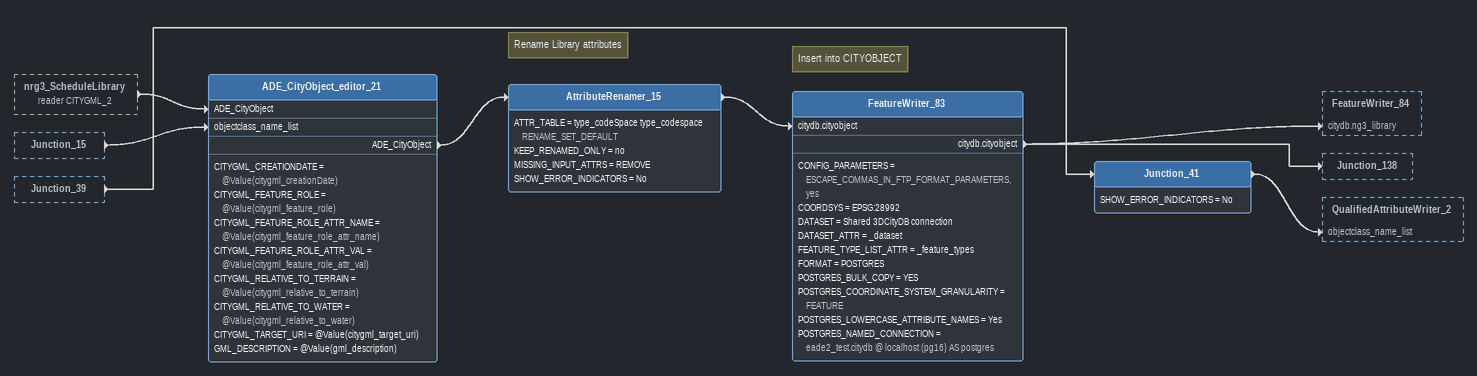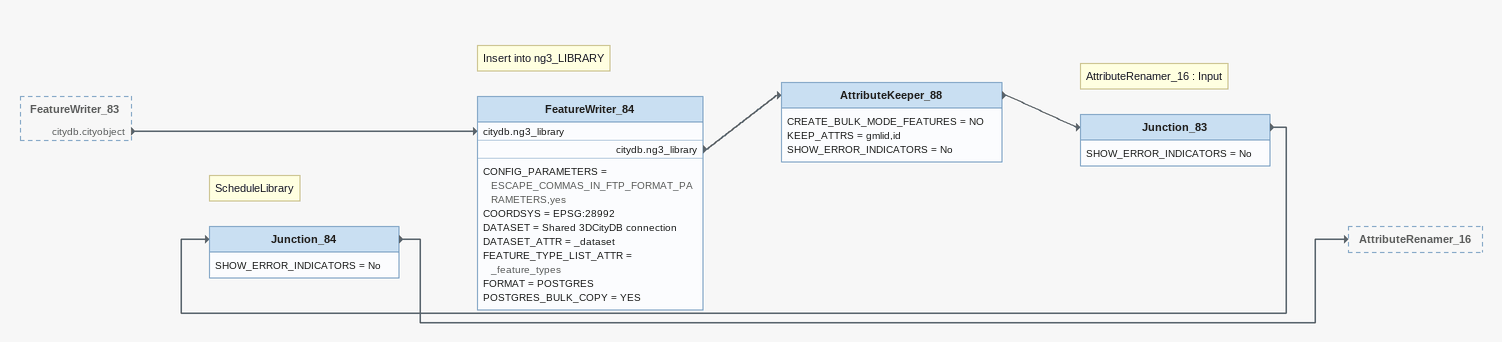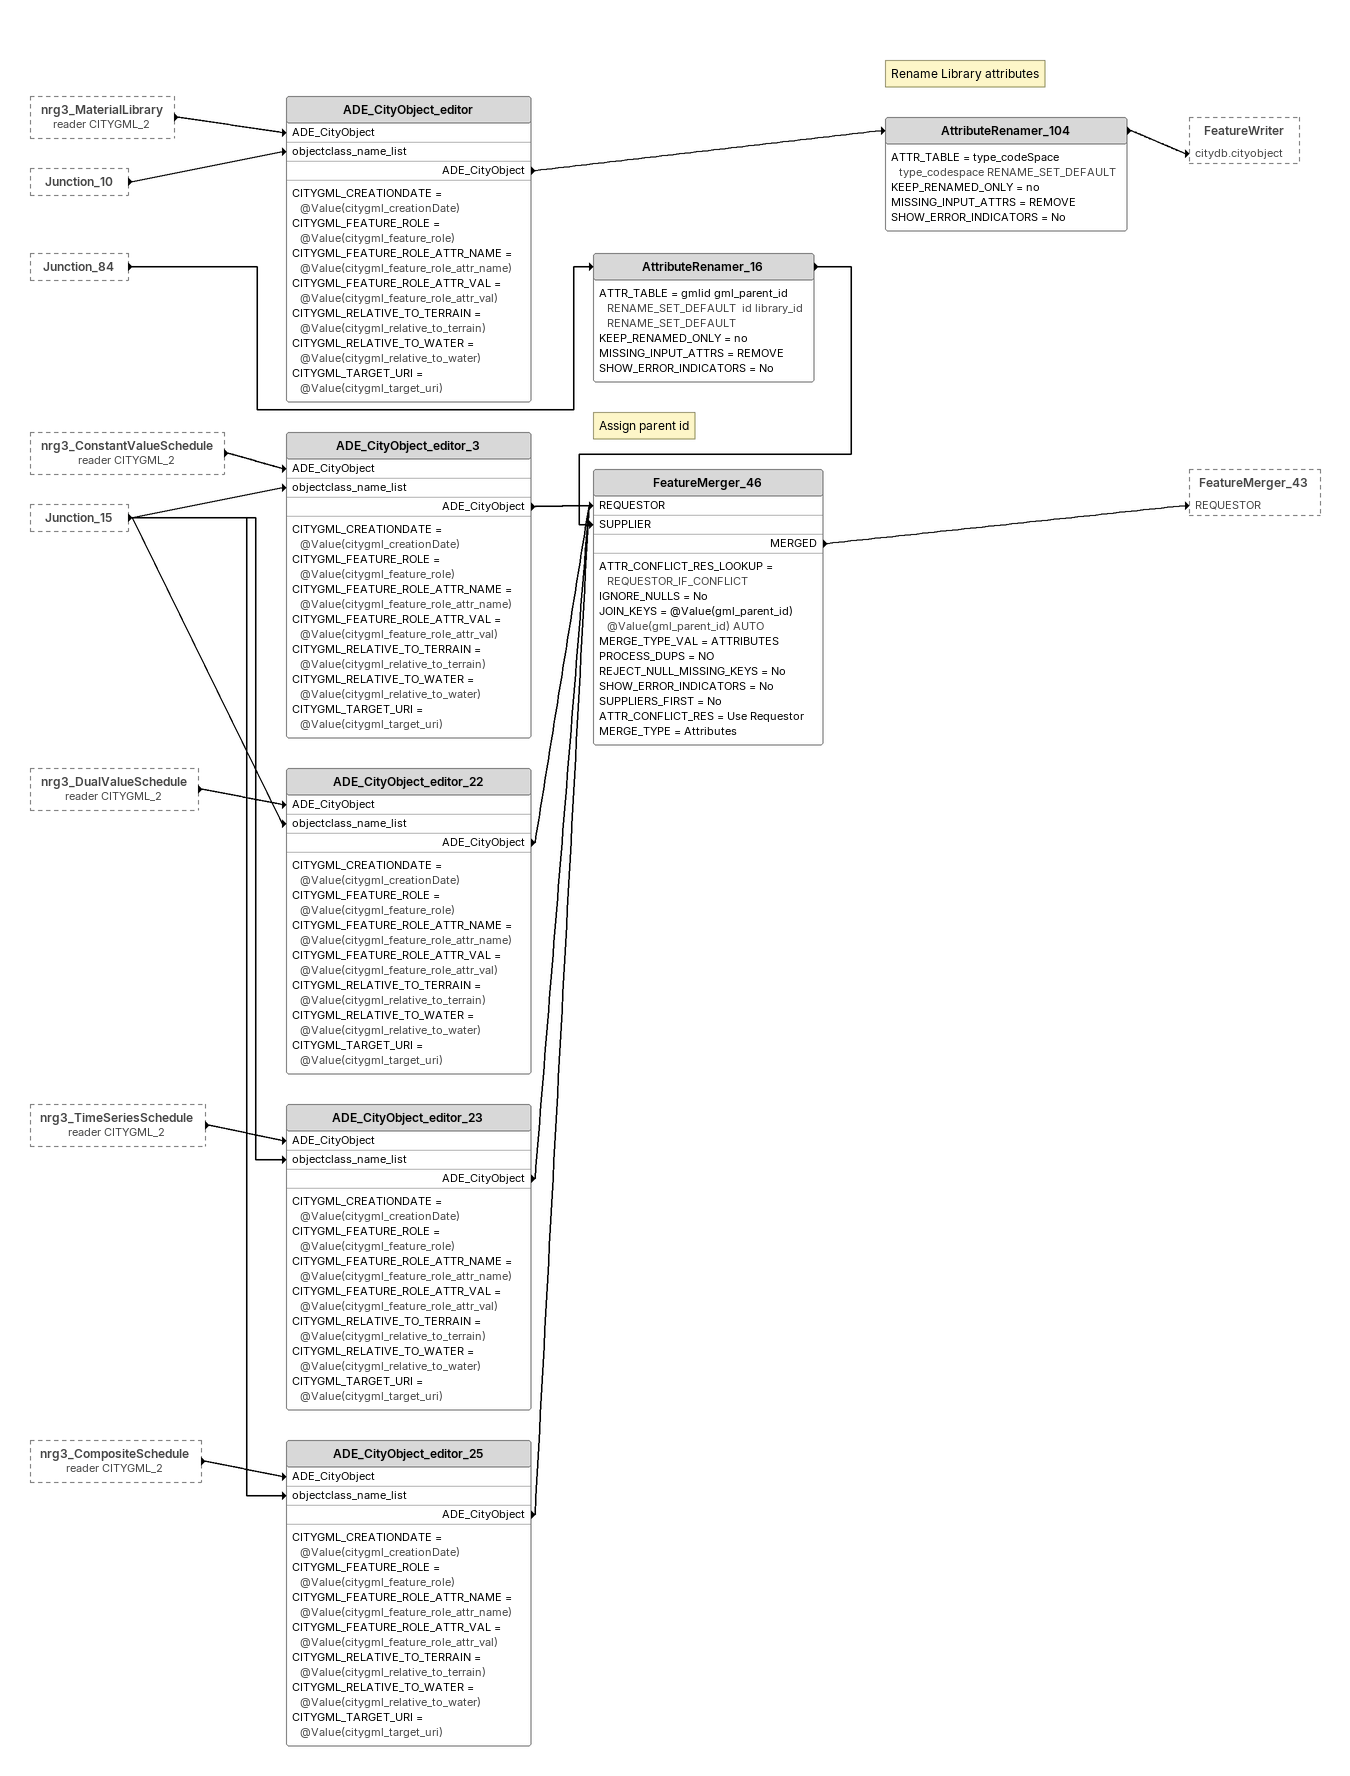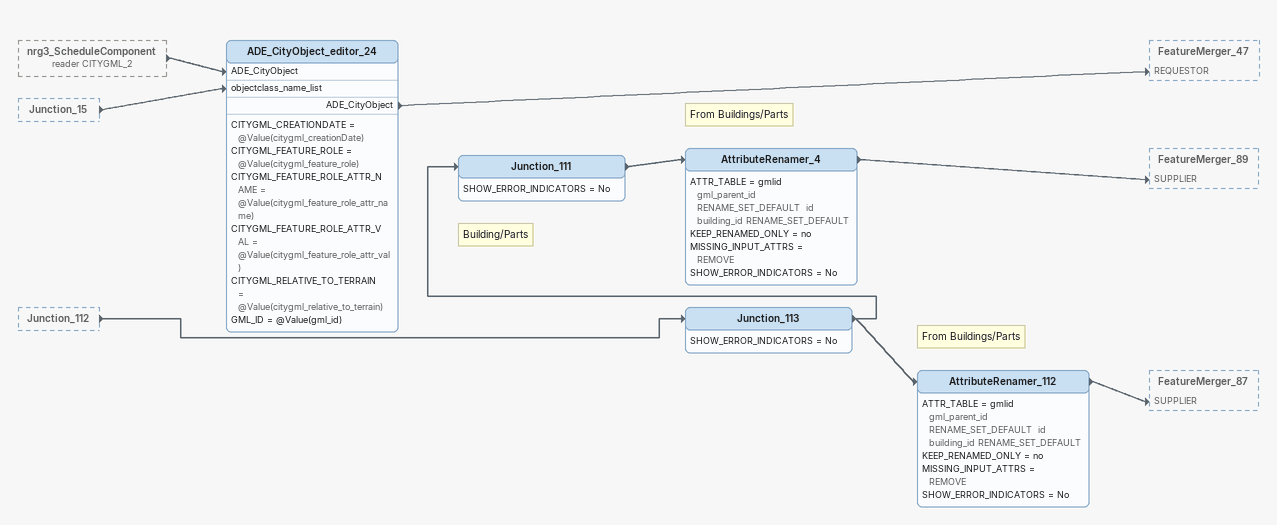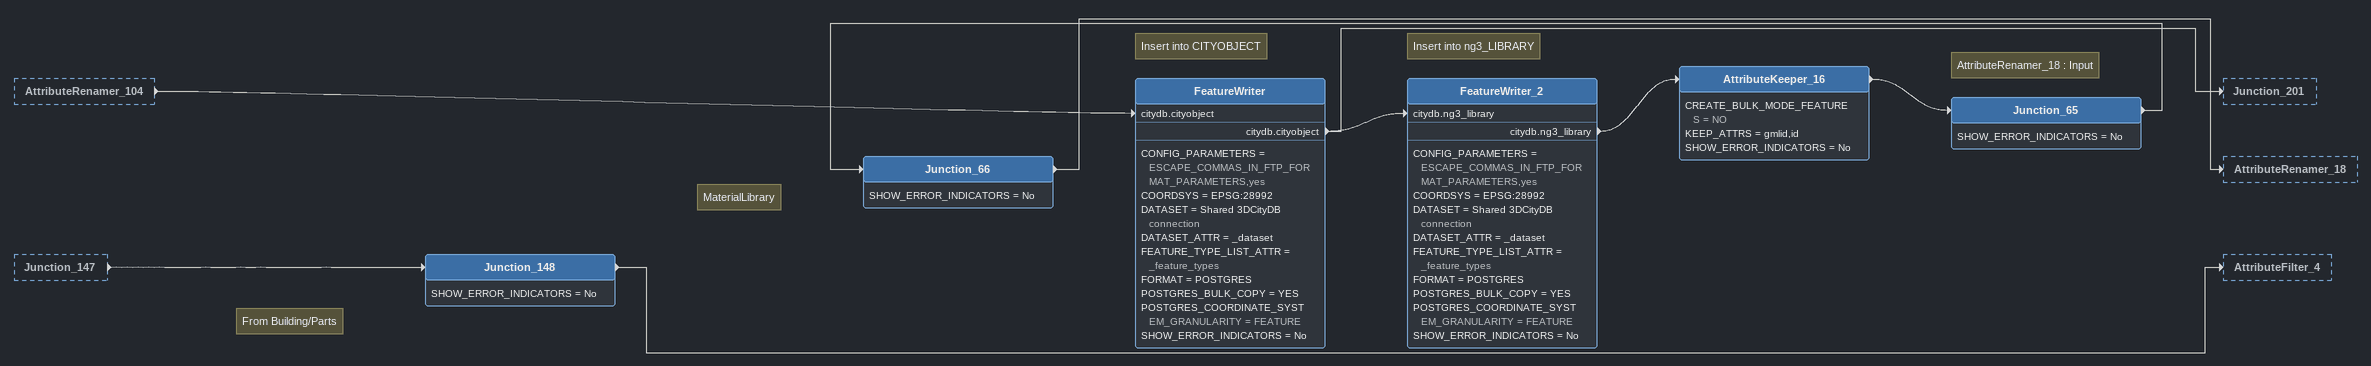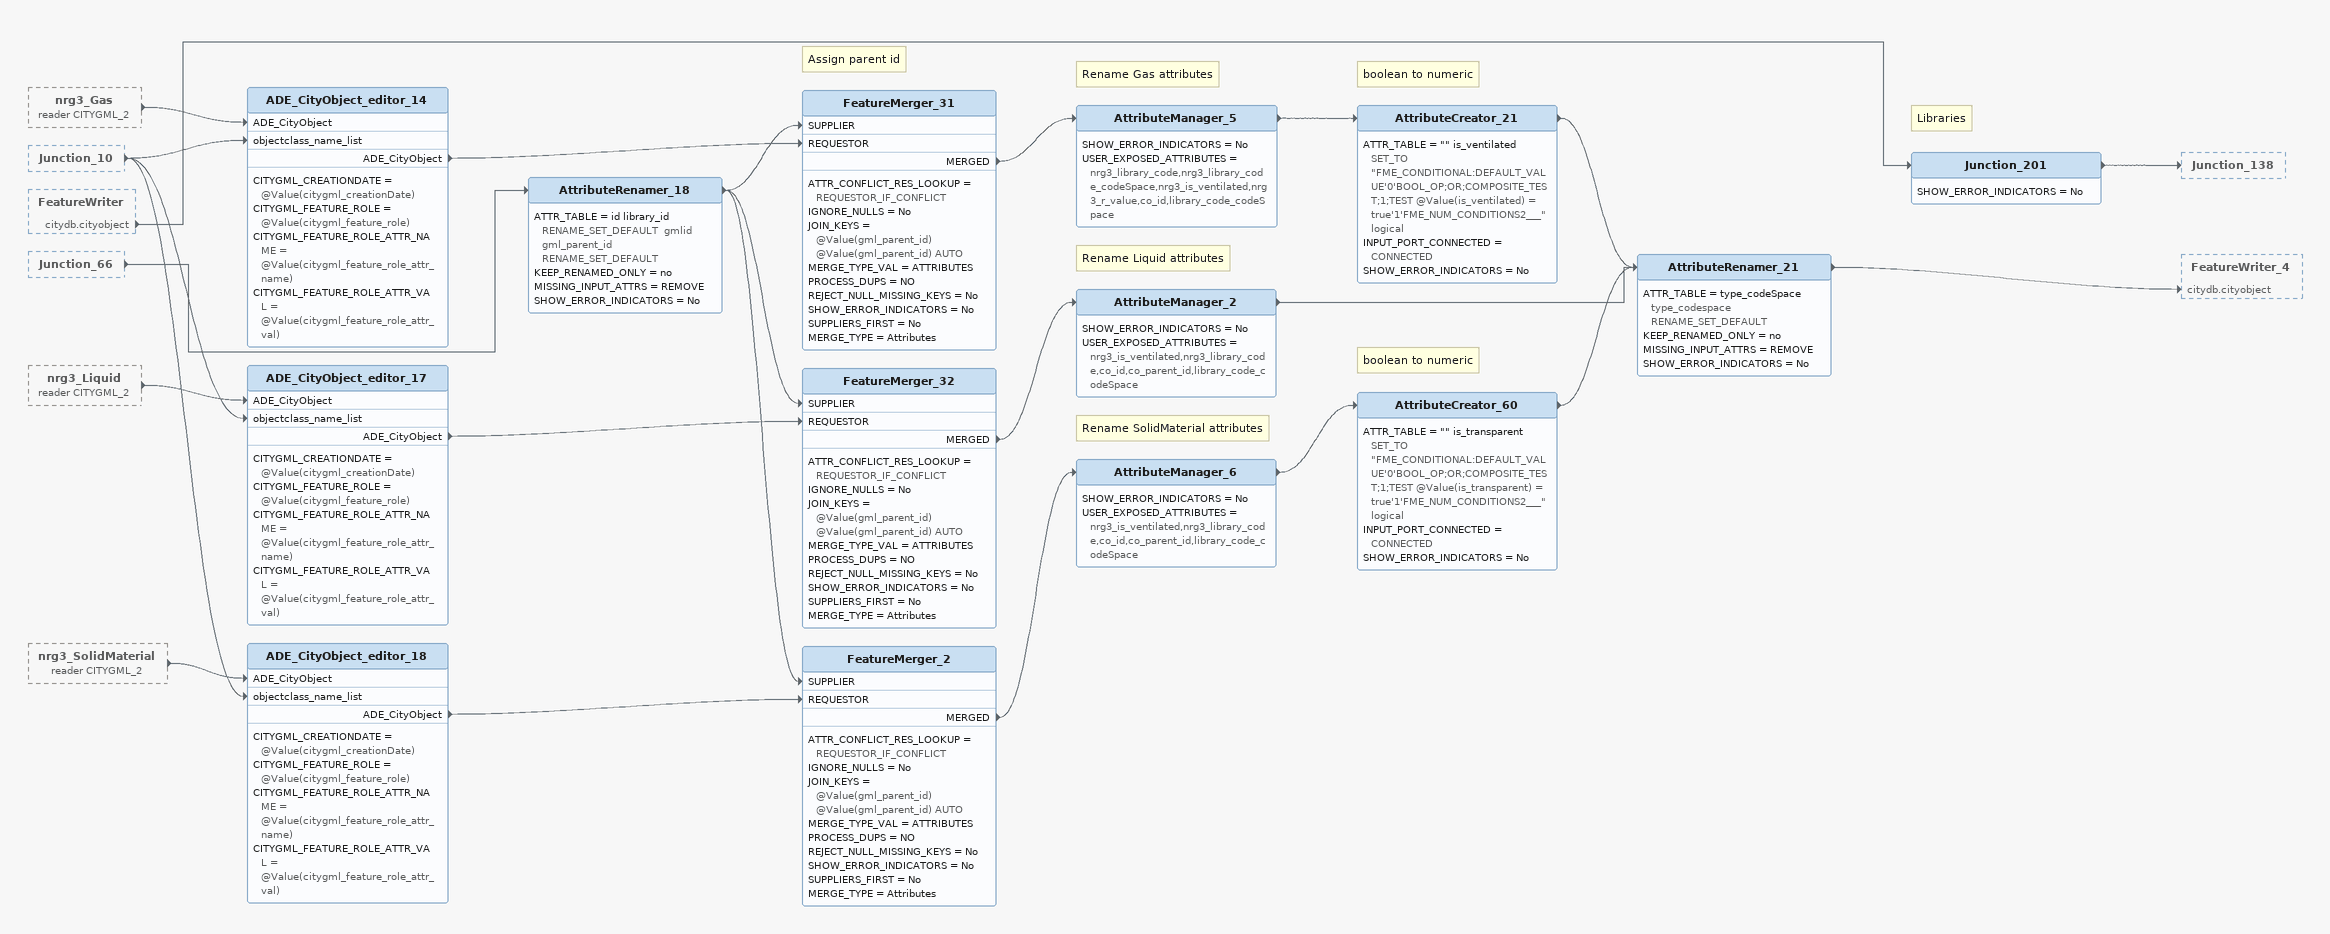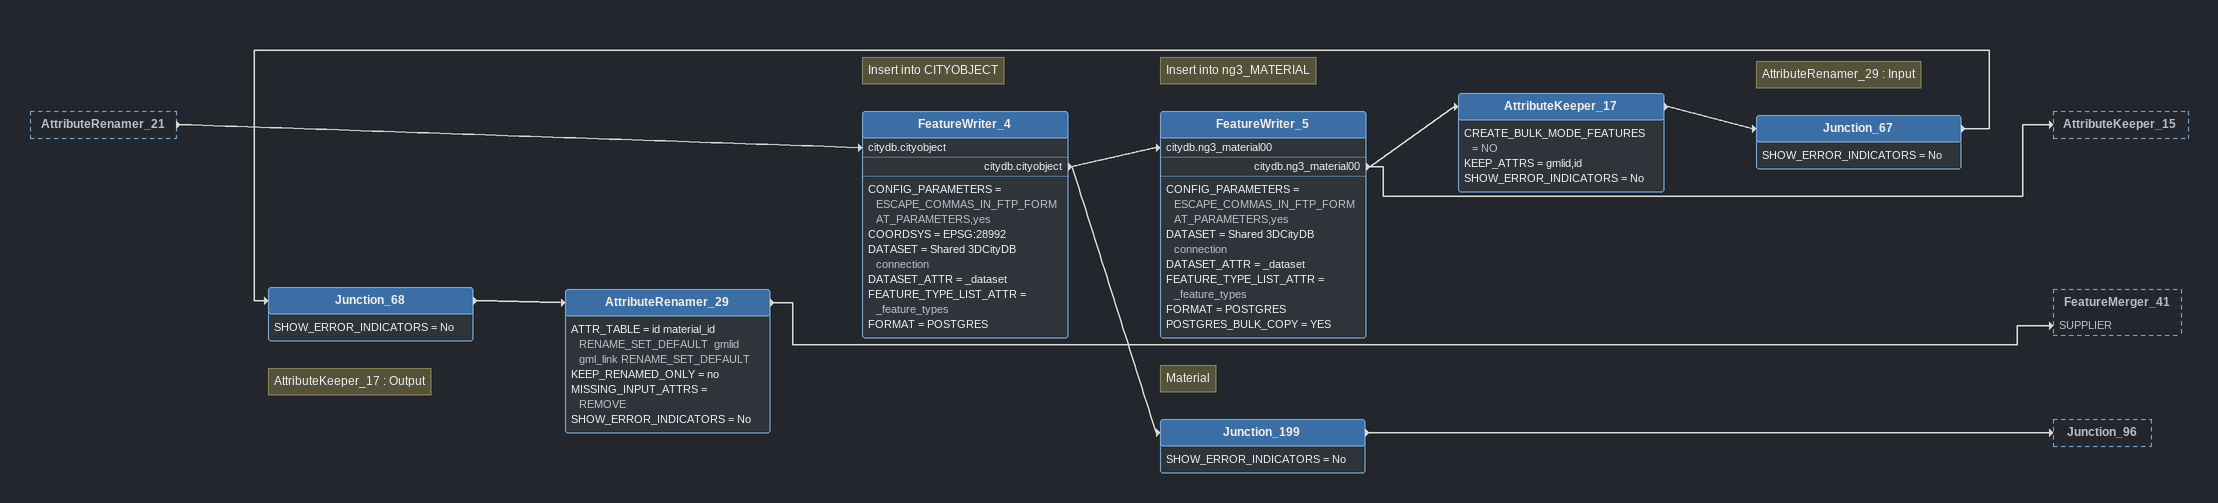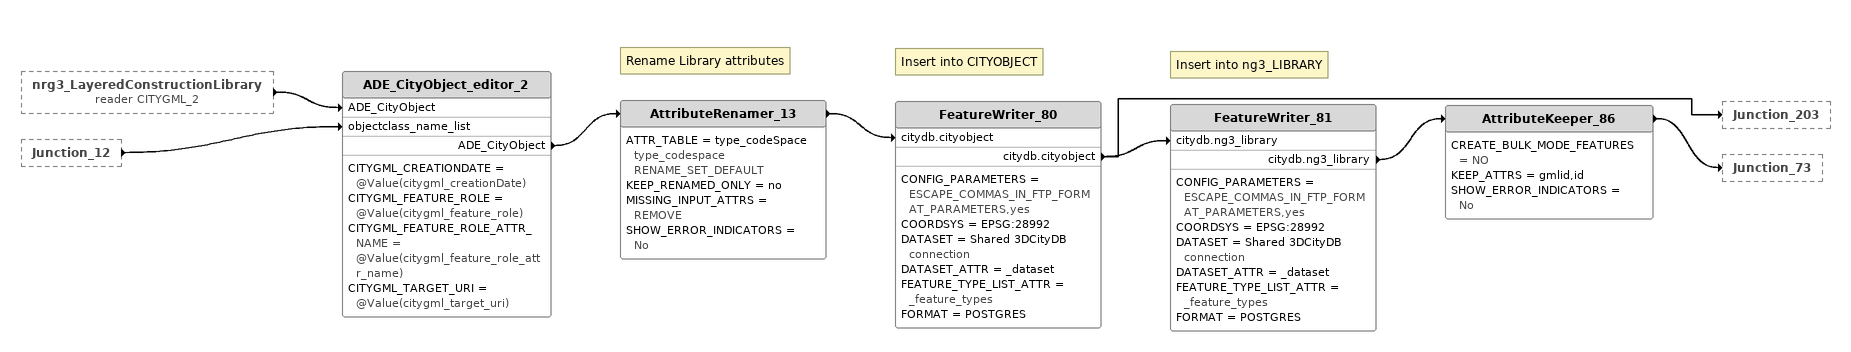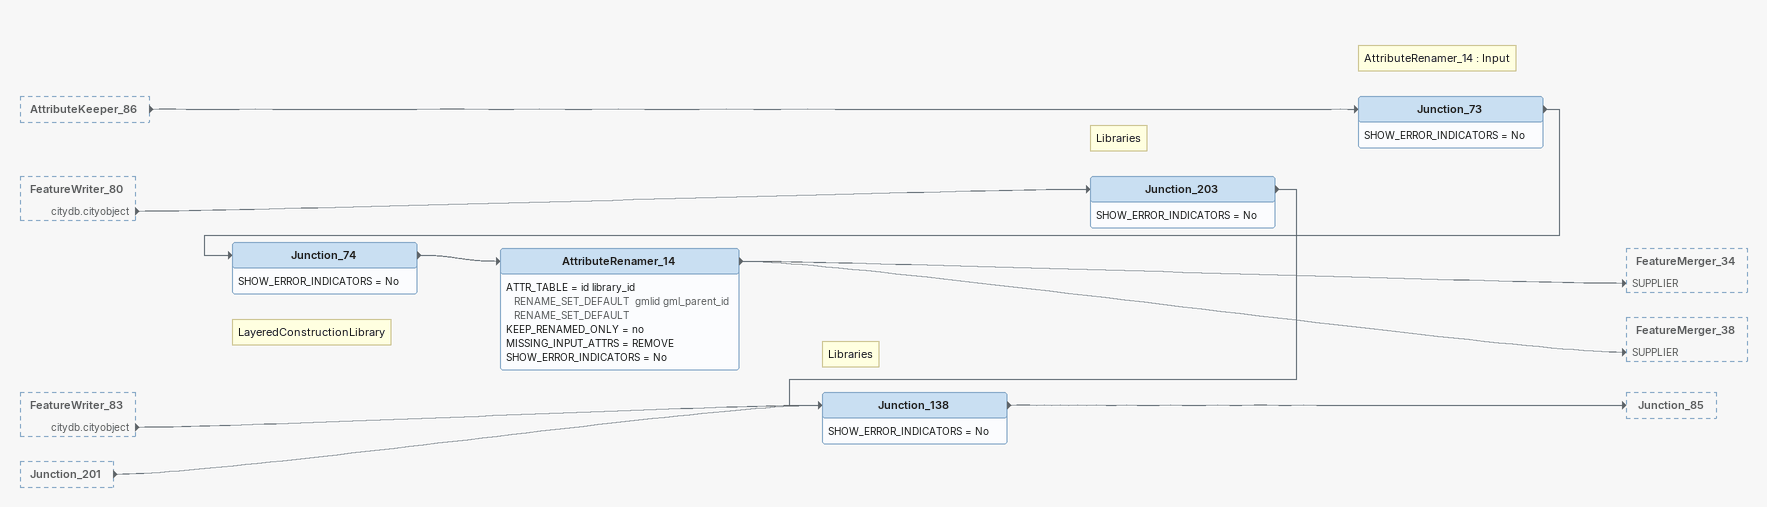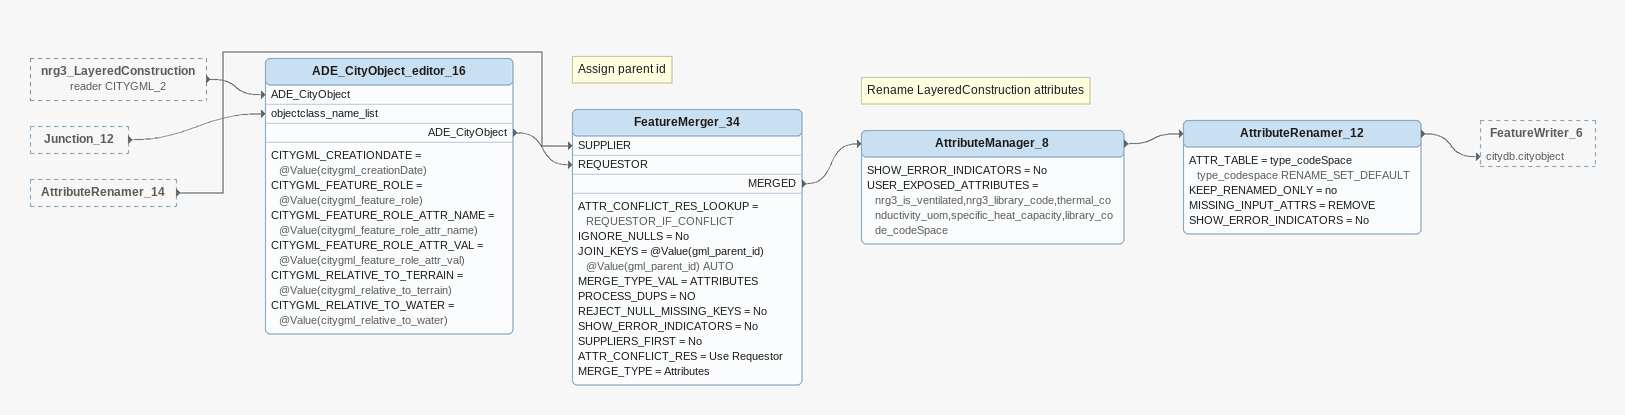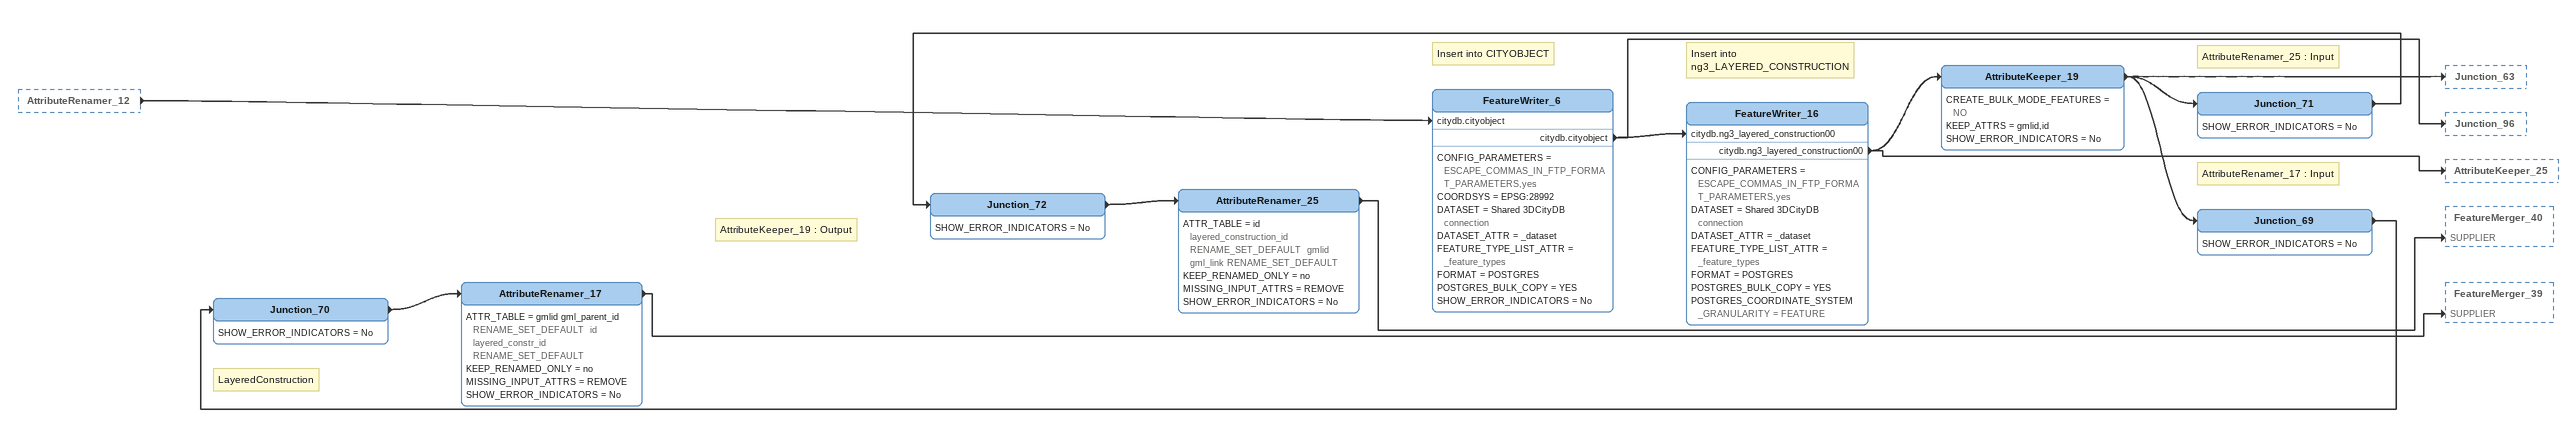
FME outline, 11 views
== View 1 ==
nrg3_ScheduleLibrary (reader CITYGML_2) [outside]
    -> ADE_CityObject_editor_21 [ADE_CityObject]
Junction_15 [outside]
    -> ADE_CityObject_editor_21 [objectclass_name_list]
Junction_39 [outside]
    -> Junction_41
Junction_41
    SHOW_ERROR_INDICATORS = No
    -> QualifiedAttributeWriter_2 [objectclass_name_list]
ADE_CityObject_editor_21
    CITYGML_CREATIONDATE = @Value(citygml_creationDate)
    CITYGML_FEATURE_ROLE = @Value(citygml_feature_role)
    CITYGML_FEATURE_ROLE_ATTR_NAME = @Value(citygml_feature_role_attr_name)
    CITYGML_FEATURE_ROLE_ATTR_VAL = @Value(citygml_feature_role_attr_val)
    CITYGML_RELATIVE_TO_TERRAIN = @Value(citygml_relative_to_terrain)
    CITYGML_RELATIVE_TO_WATER = @Value(citygml_relative_to_water)
    CITYGML_TARGET_URI = @Value(citygml_target_uri)
    GML_DESCRIPTION = @Value(gml_description)
    ADE_CityObject -> AttributeRenamer_15
Note: Rename Library attributes
AttributeRenamer_15
    ATTR_TABLE = type_codeSpace type_codespace RENAME_SET_DEFAULT
    KEEP_RENAMED_ONLY = no
    MISSING_INPUT_ATTRS = REMOVE
    SHOW_ERROR_INDICATORS = No
    -> FeatureWriter_83 [citydb.cityobject]
Note: Insert into CITYOBJECT
FeatureWriter_83
    CONFIG_PARAMETERS = ESCAPE_COMMAS_IN_FTP_FORMAT_PARAMETERS,yes
    COORDSYS = EPSG:28992
    DATASET = Shared 3DCityDB connection
    DATASET_ATTR = _dataset
    FEATURE_TYPE_LIST_ATTR = _feature_types
    FORMAT = POSTGRES
    POSTGRES_BULK_COPY = YES
    POSTGRES_COORDINATE_SYSTEM_GRANULARITY = FEATURE
    POSTGRES_LOWERCASE_ATTRIBUTE_NAMES = Yes
    POSTGRES_NAMED_CONNECTION = eade2_test.citydb @ localhost (pg16) AS postgres
    citydb.cityobject -> FeatureWriter_84 [citydb.ng3_library]
    citydb.cityobject -> Junction_138

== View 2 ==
FeatureWriter_83 [outside]
    citydb.cityobject -> FeatureWriter_84 [citydb.ng3_library]
Note: Insert into ng3_LIBRARY
FeatureWriter_84
    CONFIG_PARAMETERS = ESCAPE_COMMAS_IN_FTP_FORMAT_PARAMETERS,yes
    COORDSYS = EPSG:28992
    DATASET = Shared 3DCityDB connection
    DATASET_ATTR = _dataset
    FEATURE_TYPE_LIST_ATTR = _feature_types
    FORMAT = POSTGRES
    POSTGRES_BULK_COPY = YES
    citydb.ng3_library -> AttributeKeeper_88
AttributeKeeper_88
    CREATE_BULK_MODE_FEATURES = NO
    KEEP_ATTRS = gmlid,id
    SHOW_ERROR_INDICATORS = No
    -> Junction_83
Note: AttributeRenamer_16 : Input
Junction_83
    SHOW_ERROR_INDICATORS = No
    -> Junction_84
Note: ScheduleLibrary
Junction_84
    SHOW_ERROR_INDICATORS = No
    -> AttributeRenamer_16

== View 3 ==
nrg3_MaterialLibrary (reader CITYGML_2) [outside]
    -> ADE_CityObject_editor [ADE_CityObject]
Junction_10 [outside]
    -> ADE_CityObject_editor [objectclass_name_list]
Junction_84 [outside]
    -> AttributeRenamer_16
nrg3_ConstantValueSchedule (reader CITYGML_2) [outside]
    -> ADE_CityObject_editor_3 [ADE_CityObject]
Junction_15 [outside]
    -> ADE_CityObject_editor_3 [objectclass_name_list]
    -> ADE_CityObject_editor_22 [objectclass_name_list]
    -> ADE_CityObject_editor_23 [objectclass_name_list]
    -> ADE_CityObject_editor_25 [objectclass_name_list]
nrg3_DualValueSchedule (reader CITYGML_2) [outside]
    -> ADE_CityObject_editor_22 [ADE_CityObject]
nrg3_TimeSeriesSchedule (reader CITYGML_2) [outside]
    -> ADE_CityObject_editor_23 [ADE_CityObject]
nrg3_CompositeSchedule (reader CITYGML_2) [outside]
    -> ADE_CityObject_editor_25 [ADE_CityObject]
AttributeRenamer_16
    ATTR_TABLE = gmlid gml_parent_id RENAME_SET_DEFAULT  id library_id RENAME_SET_DEFAULT
    KEEP_RENAMED_ONLY = no
    MISSING_INPUT_ATTRS = REMOVE
    SHOW_ERROR_INDICATORS = No
    -> FeatureMerger_46 [SUPPLIER]
ADE_CityObject_editor_3
    CITYGML_CREATIONDATE = @Value(citygml_creationDate)
    CITYGML_FEATURE_ROLE = @Value(citygml_feature_role)
    CITYGML_FEATURE_ROLE_ATTR_NAME = @Value(citygml_feature_role_attr_name)
    CITYGML_FEATURE_ROLE_ATTR_VAL = @Value(citygml_feature_role_attr_val)
    CITYGML_RELATIVE_TO_TERRAIN = @Value(citygml_relative_to_terrain)
    CITYGML_RELATIVE_TO_WATER = @Value(citygml_relative_to_water)
    CITYGML_TARGET_URI = @Value(citygml_target_uri)
    ADE_CityObject -> FeatureMerger_46 [REQUESTOR]
ADE_CityObject_editor_22
    CITYGML_CREATIONDATE = @Value(citygml_creationDate)
    CITYGML_FEATURE_ROLE = @Value(citygml_feature_role)
    CITYGML_FEATURE_ROLE_ATTR_NAME = @Value(citygml_feature_role_attr_name)
    CITYGML_FEATURE_ROLE_ATTR_VAL = @Value(citygml_feature_role_attr_val)
    CITYGML_RELATIVE_TO_TERRAIN = @Value(citygml_relative_to_terrain)
    CITYGML_RELATIVE_TO_WATER = @Value(citygml_relative_to_water)
    CITYGML_TARGET_URI = @Value(citygml_target_uri)
    ADE_CityObject -> FeatureMerger_46 [REQUESTOR]
ADE_CityObject_editor_23
    CITYGML_CREATIONDATE = @Value(citygml_creationDate)
    CITYGML_FEATURE_ROLE = @Value(citygml_feature_role)
    CITYGML_FEATURE_ROLE_ATTR_NAME = @Value(citygml_feature_role_attr_name)
    CITYGML_FEATURE_ROLE_ATTR_VAL = @Value(citygml_feature_role_attr_val)
    CITYGML_RELATIVE_TO_TERRAIN = @Value(citygml_relative_to_terrain)
    CITYGML_RELATIVE_TO_WATER = @Value(citygml_relative_to_water)
    CITYGML_TARGET_URI = @Value(citygml_target_uri)
    ADE_CityObject -> FeatureMerger_46 [REQUESTOR]
ADE_CityObject_editor_25
    CITYGML_CREATIONDATE = @Value(citygml_creationDate)
    CITYGML_FEATURE_ROLE = @Value(citygml_feature_role)
    CITYGML_FEATURE_ROLE_ATTR_NAME = @Value(citygml_feature_role_attr_name)
    CITYGML_FEATURE_ROLE_ATTR_VAL = @Value(citygml_feature_role_attr_val)
    CITYGML_RELATIVE_TO_TERRAIN = @Value(citygml_relative_to_terrain)
    CITYGML_RELATIVE_TO_WATER = @Value(citygml_relative_to_water)
    CITYGML_TARGET_URI = @Value(citygml_target_uri)
    ADE_CityObject -> FeatureMerger_46 [REQUESTOR]
Note: Assign parent id
FeatureMerger_46
    ATTR_CONFLICT_RES_LOOKUP = REQUESTOR_IF_CONFLICT
    IGNORE_NULLS = No
    JOIN_KEYS = @Value(gml_parent_id) @Value(gml_parent_id) AUTO
    MERGE_TYPE_VAL = ATTRIBUTES
    PROCESS_DUPS = NO
    REJECT_NULL_MISSING_KEYS = No
    SHOW_ERROR_INDICATORS = No
    SUPPLIERS_FIRST = No
    ATTR_CONFLICT_RES = Use Requestor
    MERGE_TYPE = Attributes
    MERGED -> FeatureMerger_43 [REQUESTOR]
ADE_CityObject_editor
    CITYGML_CREATIONDATE = @Value(citygml_creationDate)
    CITYGML_FEATURE_ROLE = @Value(citygml_feature_role)
    CITYGML_FEATURE_ROLE_ATTR_NAME = @Value(citygml_feature_role_attr_name)
    CITYGML_FEATURE_ROLE_ATTR_VAL = @Value(citygml_feature_role_attr_val)
    CITYGML_RELATIVE_TO_TERRAIN = @Value(citygml_relative_to_terrain)
    CITYGML_RELATIVE_TO_WATER = @Value(citygml_relative_to_water)
    CITYGML_TARGET_URI = @Value(citygml_target_uri)
    ADE_CityObject -> AttributeRenamer_104
Note: Rename Library attributes
AttributeRenamer_104
    ATTR_TABLE = type_codeSpace type_codespace RENAME_SET_DEFAULT
    KEEP_RENAMED_ONLY = no
    MISSING_INPUT_ATTRS = REMOVE
    SHOW_ERROR_INDICATORS = No
    -> FeatureWriter [citydb.cityobject]

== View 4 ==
nrg3_ScheduleComponent (reader CITYGML_2) [outside]
    -> ADE_CityObject_editor_24 [ADE_CityObject]
Junction_15 [outside]
    -> ADE_CityObject_editor_24 [objectclass_name_list]
Junction_112 [outside]
    -> Junction_113
ADE_CityObject_editor_24
    CITYGML_CREATIONDATE = @Value(citygml_creationDate)
    CITYGML_FEATURE_ROLE = @Value(citygml_feature_role)
    CITYGML_FEATURE_ROLE_ATTR_NAME = @Value(citygml_feature_role_attr_name)
    CITYGML_FEATURE_ROLE_ATTR_VAL = @Value(citygml_feature_role_attr_val)
    CITYGML_RELATIVE_TO_TERRAIN = @Value(citygml_relative_to_terrain)
    GML_ID = @Value(gml_id)
    ADE_CityObject -> FeatureMerger_47 [REQUESTOR]
Note: Building/Parts
Junction_113
    SHOW_ERROR_INDICATORS = No
    -> AttributeRenamer_112
    -> Junction_111
Junction_111
    SHOW_ERROR_INDICATORS = No
    -> AttributeRenamer_4
Note: From Buildings/Parts
AttributeRenamer_4
    ATTR_TABLE = gmlid gml_parent_id RENAME_SET_DEFAULT  id building_id RENAME_SET_DEFAULT
    KEEP_RENAMED_ONLY = no
    MISSING_INPUT_ATTRS = REMOVE
    SHOW_ERROR_INDICATORS = No
    -> FeatureMerger_89 [SUPPLIER]
Note: From Buildings/Parts
AttributeRenamer_112
    ATTR_TABLE = gmlid gml_parent_id RENAME_SET_DEFAULT  id building_id RENAME_SET_DEFAULT
    KEEP_RENAMED_ONLY = no
    MISSING_INPUT_ATTRS = REMOVE
    SHOW_ERROR_INDICATORS = No
    -> FeatureMerger_87 [SUPPLIER]

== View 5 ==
AttributeRenamer_104 [outside]
    -> FeatureWriter [citydb.cityobject]
Junction_147 [outside]
    -> Junction_148
Note: From Building/Parts
Junction_148
    SHOW_ERROR_INDICATORS = No
    -> AttributeFilter_4
Note: Insert into CITYOBJECT
FeatureWriter
    CONFIG_PARAMETERS = ESCAPE_COMMAS_IN_FTP_FORMAT_PARAMETERS,yes
    COORDSYS = EPSG:28992
    DATASET = Shared 3DCityDB connection
    DATASET_ATTR = _dataset
    FEATURE_TYPE_LIST_ATTR = _feature_types
    FORMAT = POSTGRES
    POSTGRES_BULK_COPY = YES
    POSTGRES_COORDINATE_SYSTEM_GRANULARITY = FEATURE
    SHOW_ERROR_INDICATORS = No
    citydb.cityobject -> Junction_201
    citydb.cityobject -> FeatureWriter_2 [citydb.ng3_library]
Note: Insert into ng3_LIBRARY
FeatureWriter_2
    CONFIG_PARAMETERS = ESCAPE_COMMAS_IN_FTP_FORMAT_PARAMETERS,yes
    COORDSYS = EPSG:28992
    DATASET = Shared 3DCityDB connection
    DATASET_ATTR = _dataset
    FEATURE_TYPE_LIST_ATTR = _feature_types
    FORMAT = POSTGRES
    POSTGRES_BULK_COPY = YES
    POSTGRES_COORDINATE_SYSTEM_GRANULARITY = FEATURE
    SHOW_ERROR_INDICATORS = No
    citydb.ng3_library -> AttributeKeeper_16
AttributeKeeper_16
    CREATE_BULK_MODE_FEATURES = NO
    KEEP_ATTRS = gmlid,id
    SHOW_ERROR_INDICATORS = No
    -> Junction_65
Note: AttributeRenamer_18 : Input
Junction_65
    SHOW_ERROR_INDICATORS = No
    -> Junction_66
Note: MaterialLibrary
Junction_66
    SHOW_ERROR_INDICATORS = No
    -> AttributeRenamer_18

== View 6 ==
nrg3_Gas (reader CITYGML_2) [outside]
    -> ADE_CityObject_editor_14 [ADE_CityObject]
Junction_10 [outside]
    -> ADE_CityObject_editor_18 [objectclass_name_list]
    -> ADE_CityObject_editor_14 [objectclass_name_list]
    -> ADE_CityObject_editor_17 [objectclass_name_list]
FeatureWriter [outside]
    citydb.cityobject -> Junction_201
Junction_66 [outside]
    -> AttributeRenamer_18
nrg3_Liquid (reader CITYGML_2) [outside]
    -> ADE_CityObject_editor_17 [ADE_CityObject]
nrg3_SolidMaterial (reader CITYGML_2) [outside]
    -> ADE_CityObject_editor_18 [ADE_CityObject]
AttributeRenamer_18
    ATTR_TABLE = id library_id RENAME_SET_DEFAULT  gmlid gml_parent_id RENAME_SET_DEFAULT
    KEEP_RENAMED_ONLY = no
    MISSING_INPUT_ATTRS = REMOVE
    SHOW_ERROR_INDICATORS = No
    -> FeatureMerger_31 [SUPPLIER]
    -> FeatureMerger_32 [SUPPLIER]
    -> FeatureMerger_2 [SUPPLIER]
Note: Libraries
Junction_201
    SHOW_ERROR_INDICATORS = No
    -> Junction_138
ADE_CityObject_editor_14
    CITYGML_CREATIONDATE = @Value(citygml_creationDate)
    CITYGML_FEATURE_ROLE = @Value(citygml_feature_role)
    CITYGML_FEATURE_ROLE_ATTR_NAME = @Value(citygml_feature_role_attr_name)
    CITYGML_FEATURE_ROLE_ATTR_VAL = @Value(citygml_feature_role_attr_val)
    ADE_CityObject -> FeatureMerger_31 [REQUESTOR]
Note: Assign parent id
FeatureMerger_31
    ATTR_CONFLICT_RES_LOOKUP = REQUESTOR_IF_CONFLICT
    IGNORE_NULLS = No
    JOIN_KEYS = @Value(gml_parent_id) @Value(gml_parent_id) AUTO
    MERGE_TYPE_VAL = ATTRIBUTES
    PROCESS_DUPS = NO
    REJECT_NULL_MISSING_KEYS = No
    SHOW_ERROR_INDICATORS = No
    SUPPLIERS_FIRST = No
    MERGE_TYPE = Attributes
    MERGED -> AttributeManager_5
Note: Rename Gas attributes
AttributeManager_5
    SHOW_ERROR_INDICATORS = No
    USER_EXPOSED_ATTRIBUTES = nrg3_library_code,nrg3_library_code_codeSpace,nrg3_is_ventilated,nrg3_r_value,co_id,library_code_codeSpace
    -> AttributeCreator_21
Note: boolean to numeric
AttributeCreator_21
    ATTR_TABLE = "" is_ventilated SET_TO "FME_CONDITIONAL:DEFAULT_VALUE'0'BOOL_OP;OR;COMPOSITE_TEST;1;TEST @Value(is_ventilated) = true'1'FME_NUM_CONDITIONS2___" logical
    INPUT_PORT_CONNECTED = CONNECTED
    SHOW_ERROR_INDICATORS = No
    -> AttributeRenamer_21
ADE_CityObject_editor_17
    CITYGML_CREATIONDATE = @Value(citygml_creationDate)
    CITYGML_FEATURE_ROLE = @Value(citygml_feature_role)
    CITYGML_FEATURE_ROLE_ATTR_NAME = @Value(citygml_feature_role_attr_name)
    CITYGML_FEATURE_ROLE_ATTR_VAL = @Value(citygml_feature_role_attr_val)
    ADE_CityObject -> FeatureMerger_32 [REQUESTOR]
FeatureMerger_32
    ATTR_CONFLICT_RES_LOOKUP = REQUESTOR_IF_CONFLICT
    IGNORE_NULLS = No
    JOIN_KEYS = @Value(gml_parent_id) @Value(gml_parent_id) AUTO
    MERGE_TYPE_VAL = ATTRIBUTES
    PROCESS_DUPS = NO
    REJECT_NULL_MISSING_KEYS = No
    SHOW_ERROR_INDICATORS = No
    SUPPLIERS_FIRST = No
    MERGE_TYPE = Attributes
    MERGED -> AttributeManager_2
Note: Rename Liquid attributes
AttributeManager_2
    SHOW_ERROR_INDICATORS = No
    USER_EXPOSED_ATTRIBUTES = nrg3_is_ventilated,nrg3_library_code,co_id,co_parent_id,library_code_codeSpace
    -> AttributeRenamer_21
ADE_CityObject_editor_18
    CITYGML_CREATIONDATE = @Value(citygml_creationDate)
    CITYGML_FEATURE_ROLE = @Value(citygml_feature_role)
    CITYGML_FEATURE_ROLE_ATTR_NAME = @Value(citygml_feature_role_attr_name)
    CITYGML_FEATURE_ROLE_ATTR_VAL = @Value(citygml_feature_role_attr_val)
    ADE_CityObject -> FeatureMerger_2 [REQUESTOR]
FeatureMerger_2
    ATTR_CONFLICT_RES_LOOKUP = REQUESTOR_IF_CONFLICT
    IGNORE_NULLS = No
    JOIN_KEYS = @Value(gml_parent_id) @Value(gml_parent_id) AUTO
    MERGE_TYPE_VAL = ATTRIBUTES
    PROCESS_DUPS = NO
    REJECT_NULL_MISSING_KEYS = No
    SHOW_ERROR_INDICATORS = No
    SUPPLIERS_FIRST = No
    MERGE_TYPE = Attributes
    MERGED -> AttributeManager_6
Note: Rename SolidMaterial attributes
AttributeManager_6
    SHOW_ERROR_INDICATORS = No
    USER_EXPOSED_ATTRIBUTES = nrg3_is_ventilated,nrg3_library_code,co_id,co_parent_id,library_code_codeSpace
    -> AttributeCreator_60
Note: boolean to numeric
AttributeCreator_60
    ATTR_TABLE = "" is_transparent SET_TO "FME_CONDITIONAL:DEFAULT_VALUE'0'BOOL_OP;OR;COMPOSITE_TEST;1;TEST @Value(is_transparent) = true'1'FME_NUM_CONDITIONS2___" logical
    INPUT_PORT_CONNECTED = CONNECTED
    SHOW_ERROR_INDICATORS = No
    -> AttributeRenamer_21
AttributeRenamer_21
    ATTR_TABLE = type_codeSpace type_codespace RENAME_SET_DEFAULT
    KEEP_RENAMED_ONLY = no
    MISSING_INPUT_ATTRS = REMOVE
    SHOW_ERROR_INDICATORS = No
    -> FeatureWriter_4 [citydb.cityobject]

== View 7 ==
AttributeRenamer_21 [outside]
    -> FeatureWriter_4 [citydb.cityobject]
Note: Insert into CITYOBJECT
FeatureWriter_4
    CONFIG_PARAMETERS = ESCAPE_COMMAS_IN_FTP_FORMAT_PARAMETERS,yes
    COORDSYS = EPSG:28992
    DATASET = Shared 3DCityDB connection
    DATASET_ATTR = _dataset
    FEATURE_TYPE_LIST_ATTR = _feature_types
    FORMAT = POSTGRES
    citydb.cityobject -> FeatureWriter_5 [citydb.ng3_material00]
    citydb.cityobject -> Junction_199
Note: Insert into ng3_MATERIAL
FeatureWriter_5
    CONFIG_PARAMETERS = ESCAPE_COMMAS_IN_FTP_FORMAT_PARAMETERS,yes
    DATASET = Shared 3DCityDB connection
    DATASET_ATTR = _dataset
    FEATURE_TYPE_LIST_ATTR = _feature_types
    FORMAT = POSTGRES
    POSTGRES_BULK_COPY = YES
    citydb.ng3_material00 -> AttributeKeeper_17
    citydb.ng3_material00 -> AttributeKeeper_15
AttributeKeeper_17
    CREATE_BULK_MODE_FEATURES = NO
    KEEP_ATTRS = gmlid,id
    SHOW_ERROR_INDICATORS = No
    -> Junction_67
Note: AttributeRenamer_29 : Input
Junction_67
    SHOW_ERROR_INDICATORS = No
    -> Junction_68
Note: AttributeKeeper_17 : Output
Junction_68
    SHOW_ERROR_INDICATORS = No
    -> AttributeRenamer_29
AttributeRenamer_29
    ATTR_TABLE = id material_id RENAME_SET_DEFAULT  gmlid gml_link RENAME_SET_DEFAULT
    KEEP_RENAMED_ONLY = no
    MISSING_INPUT_ATTRS = REMOVE
    SHOW_ERROR_INDICATORS = No
    -> FeatureMerger_41 [SUPPLIER]
Note: Material
Junction_199
    SHOW_ERROR_INDICATORS = No
    -> Junction_96

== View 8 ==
nrg3_LayeredConstructionLibrary (reader CITYGML_2) [outside]
    -> ADE_CityObject_editor_2 [ADE_CityObject]
Junction_12 [outside]
    -> ADE_CityObject_editor_2 [objectclass_name_list]
ADE_CityObject_editor_2
    CITYGML_CREATIONDATE = @Value(citygml_creationDate)
    CITYGML_FEATURE_ROLE = @Value(citygml_feature_role)
    CITYGML_FEATURE_ROLE_ATTR_NAME = @Value(citygml_feature_role_attr_name)
    CITYGML_TARGET_URI = @Value(citygml_target_uri)
    ADE_CityObject -> AttributeRenamer_13
Note: Rename Library attributes
AttributeRenamer_13
    ATTR_TABLE = type_codeSpace type_codespace RENAME_SET_DEFAULT
    KEEP_RENAMED_ONLY = no
    MISSING_INPUT_ATTRS = REMOVE
    SHOW_ERROR_INDICATORS = No
    -> FeatureWriter_80 [citydb.cityobject]
Note: Insert into CITYOBJECT
FeatureWriter_80
    CONFIG_PARAMETERS = ESCAPE_COMMAS_IN_FTP_FORMAT_PARAMETERS,yes
    COORDSYS = EPSG:28992
    DATASET = Shared 3DCityDB connection
    DATASET_ATTR = _dataset
    FEATURE_TYPE_LIST_ATTR = _feature_types
    FORMAT = POSTGRES
    citydb.cityobject -> FeatureWriter_81 [citydb.ng3_library]
    citydb.cityobject -> Junction_203
Note: Insert into ng3_LIBRARY
FeatureWriter_81
    CONFIG_PARAMETERS = ESCAPE_COMMAS_IN_FTP_FORMAT_PARAMETERS,yes
    COORDSYS = EPSG:28992
    DATASET = Shared 3DCityDB connection
    DATASET_ATTR = _dataset
    FEATURE_TYPE_LIST_ATTR = _feature_types
    FORMAT = POSTGRES
    citydb.ng3_library -> AttributeKeeper_86
AttributeKeeper_86
    CREATE_BULK_MODE_FEATURES = NO
    KEEP_ATTRS = gmlid,id
    SHOW_ERROR_INDICATORS = No
    -> Junction_73

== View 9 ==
AttributeKeeper_86 [outside]
    -> Junction_73
FeatureWriter_80 [outside]
    citydb.cityobject -> Junction_203
FeatureWriter_83 [outside]
    citydb.cityobject -> Junction_138
Junction_201 [outside]
    -> Junction_138
Note: AttributeRenamer_14 : Input
Junction_73
    SHOW_ERROR_INDICATORS = No
    -> Junction_74
Note: LayeredConstructionLibrary
Junction_74
    SHOW_ERROR_INDICATORS = No
    -> AttributeRenamer_14
AttributeRenamer_14
    ATTR_TABLE = id library_id RENAME_SET_DEFAULT  gmlid gml_parent_id RENAME_SET_DEFAULT
    KEEP_RENAMED_ONLY = no
    MISSING_INPUT_ATTRS = REMOVE
    SHOW_ERROR_INDICATORS = No
    -> FeatureMerger_34 [SUPPLIER]
    -> FeatureMerger_38 [SUPPLIER]
Note: Libraries
Junction_203
    SHOW_ERROR_INDICATORS = No
    -> Junction_138
Note: Libraries
Junction_138
    SHOW_ERROR_INDICATORS = No
    -> Junction_85

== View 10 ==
nrg3_LayeredConstruction (reader CITYGML_2) [outside]
    -> ADE_CityObject_editor_16 [ADE_CityObject]
Junction_12 [outside]
    -> ADE_CityObject_editor_16 [objectclass_name_list]
AttributeRenamer_14 [outside]
    -> FeatureMerger_34 [SUPPLIER]
ADE_CityObject_editor_16
    CITYGML_CREATIONDATE = @Value(citygml_creationDate)
    CITYGML_FEATURE_ROLE = @Value(citygml_feature_role)
    CITYGML_FEATURE_ROLE_ATTR_NAME = @Value(citygml_feature_role_attr_name)
    CITYGML_FEATURE_ROLE_ATTR_VAL = @Value(citygml_feature_role_attr_val)
    CITYGML_RELATIVE_TO_TERRAIN = @Value(citygml_relative_to_terrain)
    CITYGML_RELATIVE_TO_WATER = @Value(citygml_relative_to_water)
    ADE_CityObject -> FeatureMerger_34 [REQUESTOR]
Note: Assign parent id
FeatureMerger_34
    ATTR_CONFLICT_RES_LOOKUP = REQUESTOR_IF_CONFLICT
    IGNORE_NULLS = No
    JOIN_KEYS = @Value(gml_parent_id) @Value(gml_parent_id) AUTO
    MERGE_TYPE_VAL = ATTRIBUTES
    PROCESS_DUPS = NO
    REJECT_NULL_MISSING_KEYS = No
    SHOW_ERROR_INDICATORS = No
    SUPPLIERS_FIRST = No
    ATTR_CONFLICT_RES = Use Requestor
    MERGE_TYPE = Attributes
    MERGED -> AttributeManager_8
Note: Rename LayeredConstruction attributes
AttributeManager_8
    SHOW_ERROR_INDICATORS = No
    USER_EXPOSED_ATTRIBUTES = nrg3_is_ventilated,nrg3_library_code,thermal_conductivity_uom,specific_heat_capacity,library_code_codeSpace
    -> AttributeRenamer_12
AttributeRenamer_12
    ATTR_TABLE = type_codeSpace type_codespace RENAME_SET_DEFAULT
    KEEP_RENAMED_ONLY = no
    MISSING_INPUT_ATTRS = REMOVE
    SHOW_ERROR_INDICATORS = No
    -> FeatureWriter_6 [citydb.cityobject]

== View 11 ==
AttributeRenamer_12 [outside]
    -> FeatureWriter_6 [citydb.cityobject]
Note: Insert into CITYOBJECT
FeatureWriter_6
    CONFIG_PARAMETERS = ESCAPE_COMMAS_IN_FTP_FORMAT_PARAMETERS,yes
    COORDSYS = EPSG:28992
    DATASET = Shared 3DCityDB connection
    DATASET_ATTR = _dataset
    FEATURE_TYPE_LIST_ATTR = _feature_types
    FORMAT = POSTGRES
    POSTGRES_BULK_COPY = YES
    SHOW_ERROR_INDICATORS = No
    citydb.cityobject -> FeatureWriter_16 [citydb.ng3_layered_construction00]
    citydb.cityobject -> Junction_96
Note: Insert into ng3_LAYERED_CONSTRUCTION
FeatureWriter_16
    CONFIG_PARAMETERS = ESCAPE_COMMAS_IN_FTP_FORMAT_PARAMETERS,yes
    DATASET = Shared 3DCityDB connection
    DATASET_ATTR = _dataset
    FEATURE_TYPE_LIST_ATTR = _feature_types
    FORMAT = POSTGRES
    POSTGRES_BULK_COPY = YES
    POSTGRES_COORDINATE_SYSTEM_GRANULARITY = FEATURE
    citydb.ng3_layered_construction00 -> AttributeKeeper_19
    citydb.ng3_layered_construction00 -> AttributeKeeper_25
AttributeKeeper_19
    CREATE_BULK_MODE_FEATURES = NO
    KEEP_ATTRS = gmlid,id
    SHOW_ERROR_INDICATORS = No
    -> Junction_63
    -> Junction_69
    -> Junction_71
Note: AttributeRenamer_25 : Input
Junction_71
    SHOW_ERROR_INDICATORS = No
    -> Junction_72
Note: AttributeKeeper_19 : Output
Junction_72
    SHOW_ERROR_INDICATORS = No
    -> AttributeRenamer_25
AttributeRenamer_25
    ATTR_TABLE = id layered_construction_id RENAME_SET_DEFAULT  gmlid gml_link RENAME_SET_DEFAULT
    KEEP_RENAMED_ONLY = no
    MISSING_INPUT_ATTRS = REMOVE
    SHOW_ERROR_INDICATORS = No
    -> FeatureMerger_40 [SUPPLIER]
Note: AttributeRenamer_17 : Input
Junction_69
    SHOW_ERROR_INDICATORS = No
    -> Junction_70
Note: LayeredConstruction
Junction_70
    SHOW_ERROR_INDICATORS = No
    -> AttributeRenamer_17
AttributeRenamer_17
    ATTR_TABLE = gmlid gml_parent_id RENAME_SET_DEFAULT  id layered_constr_id RENAME_SET_DEFAULT
    KEEP_RENAMED_ONLY = no
    MISSING_INPUT_ATTRS = REMOVE
    SHOW_ERROR_INDICATORS = No
    -> FeatureMerger_39 [SUPPLIER]
